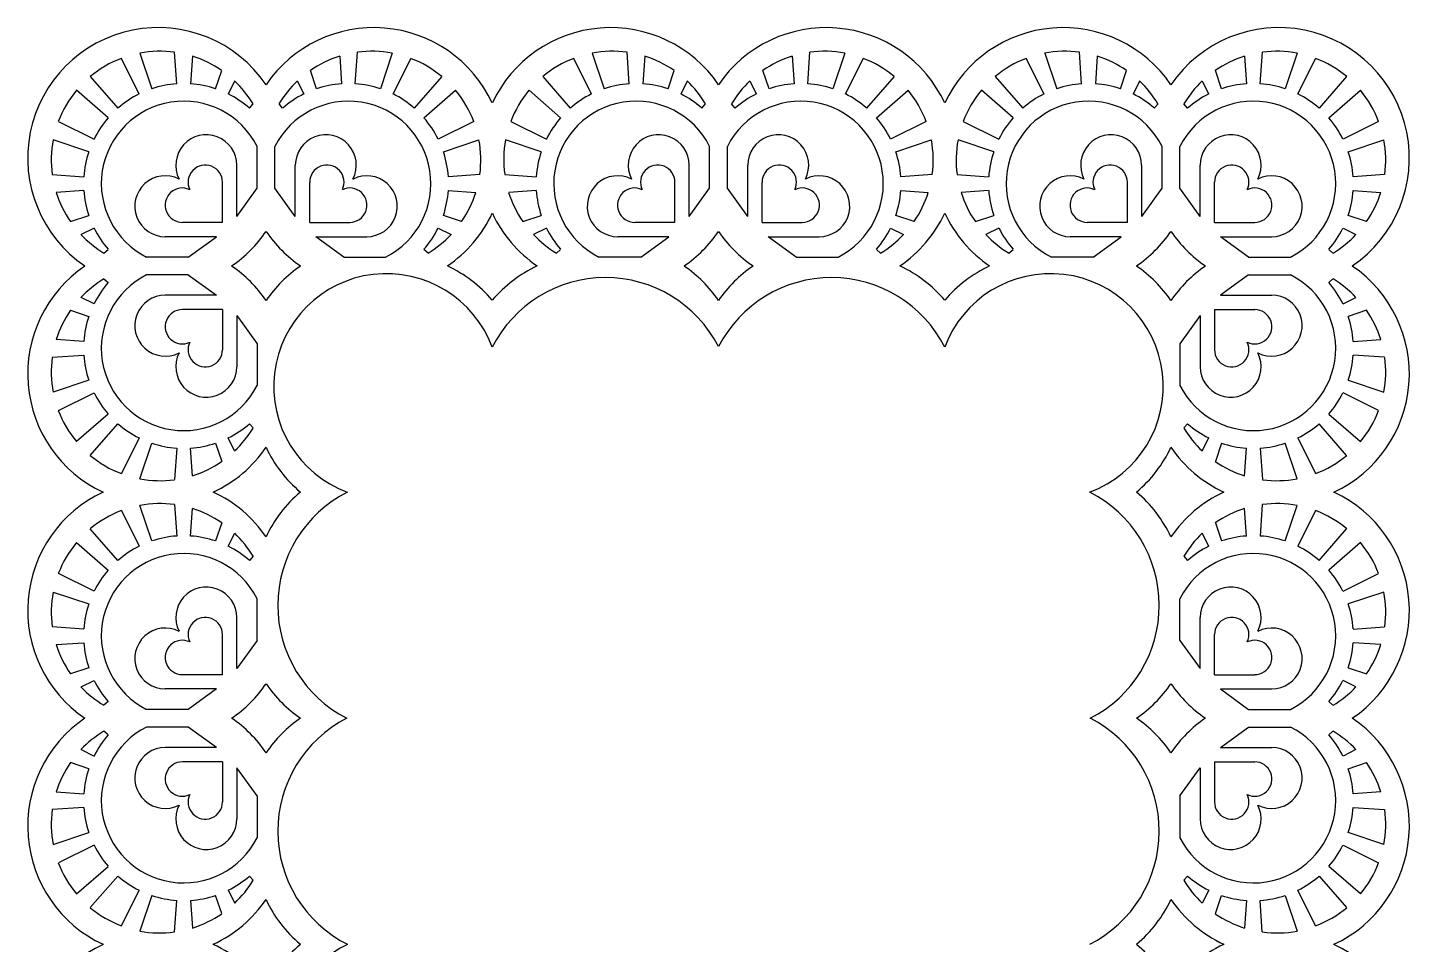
# Model space of a CAD drawing. Extents: x 252 to 654, y 219 to 426.
# Drawn here: x 497.8 to 653.7, y 322.5 to 426 of the extents above; entities that cross this region are included whole.
import ezdxf

# ---------------------------------------------------------------- set-up
doc = ezdxf.new("R2010")
doc.units = 0
doc.layers.get('0').update_dxf_attribs({"linetype": 'CONTINUOUS'})

msp = doc.modelspace()

# ---------------------------------------------------------------- linework, layer by layer
for p, q in [((510.44, 423.08), (511.79, 419.07)), ((514.61, 419.63), (514.37, 423.18)), ((516.37, 422.74), (516.16, 419.63)), ((533, 422.74), (533.22, 419.63)), ((534.76, 419.63), (535.01, 423.18)), ((538.94, 423.08), (537.59, 419.07)), ((561.51, 423.08), (562.86, 419.07)), ((565.68, 419.63), (565.44, 423.18)), ((567.44, 422.74), (567.23, 419.63)), ((584.07, 422.74), (584.28, 419.63)), ((585.83, 419.63), (586.08, 423.18)), ((590.01, 423.08), (588.66, 419.07)), ((612.58, 423.08), (613.93, 419.07)), ((616.75, 419.63), (616.51, 423.18)), ((618.51, 422.74), (618.3, 419.63)), ((635.14, 422.74), (635.35, 419.63)), ((636.9, 419.63), (637.15, 423.18)), ((641.08, 423.08), (639.73, 419.07)), ((510.36, 418.47), (508.36, 422.5)), ((518.99, 419.07), (519.68, 421.13)), ((530.39, 419.07), (529.7, 421.13)), ((539.02, 418.47), (541.02, 422.5)), ((561.43, 418.47), (559.43, 422.5)), ((570.06, 419.07), (570.75, 421.13)), ((581.46, 419.07), (580.77, 421.13)), ((590.09, 418.47), (592.09, 422.5)), ((612.5, 418.47), (610.5, 422.5)), ((621.13, 419.07), (621.82, 421.13)), ((632.53, 419.07), (631.84, 421.13)), ((641.16, 418.47), (643.16, 422.5)), ((504.85, 420.44), (507.96, 416.87)), ((521.14, 419.94), (520.42, 418.47)), ((528.23, 419.94), (528.96, 418.47)), ((544.52, 420.44), (541.41, 416.87)), ((555.92, 420.44), (559.03, 416.87)), ((572.21, 419.94), (571.49, 418.47)), ((579.3, 419.94), (580.03, 418.47)), ((595.59, 420.44), (592.48, 416.87)), ((606.99, 420.44), (610.1, 416.87)), ((623.28, 419.94), (622.56, 418.47)), ((630.37, 419.94), (631.1, 418.47)), ((646.66, 420.44), (643.55, 416.87)), ((506.87, 415.78), (503.3, 418.89)), ((542.51, 415.78), (546.08, 418.89)), ((557.94, 415.78), (554.37, 418.89)), ((593.58, 415.78), (597.15, 418.89)), ((609.01, 415.78), (605.44, 418.89)), ((644.65, 415.78), (648.22, 418.89)), ((522.81, 416.87), (523.23, 417.35)), ((526.56, 416.87), (526.15, 417.35)), ((573.88, 416.87), (574.3, 417.35)), ((577.63, 416.87), (577.22, 417.35)), ((624.95, 416.87), (625.37, 417.35)), ((628.7, 416.87), (628.29, 417.35)), ((501.25, 415.38), (505.27, 413.38)), ((548.13, 415.38), (544.11, 413.38)), ((552.32, 415.38), (556.34, 413.38)), ((599.2, 415.38), (595.18, 413.38)), ((603.39, 415.38), (607.41, 413.38)), ((650.27, 415.38), (646.25, 413.38)), ((504.68, 411.95), (500.66, 413.3)), ((523.69, 407.83), (523.69, 412.55)), ((525.69, 407.83), (525.69, 412.55)), ((544.7, 411.95), (548.72, 413.3)), ((555.75, 411.95), (551.73, 413.3)), ((574.76, 407.83), (574.76, 412.55)), ((576.76, 407.83), (576.76, 412.55)), ((595.77, 411.95), (599.78, 413.3)), ((606.82, 411.95), (602.8, 413.3)), ((625.83, 407.83), (625.83, 412.55)), ((627.83, 407.83), (627.83, 412.55)), ((646.84, 411.95), (650.85, 413.3)), ((521.39, 404.66), (521.39, 410.43)), ((527.99, 404.66), (527.99, 410.43)), ((572.46, 404.66), (572.46, 410.43)), ((579.06, 404.66), (579.06, 410.43)), ((623.53, 404.66), (623.53, 410.43)), ((630.13, 404.66), (630.13, 410.43)), ((500.56, 409.37), (504.11, 409.13)), ((548.82, 409.37), (545.26, 409.13)), ((551.63, 409.37), (555.18, 409.13)), ((599.88, 409.37), (596.33, 409.13)), ((602.7, 409.37), (606.25, 409.13)), ((650.95, 409.37), (647.4, 409.13)), ((504.11, 407.58), (501.01, 407.37)), ((519.77, 403.97), (519.77, 408.51)), ((521.39, 404.66), (523.69, 407.83)), ((527.99, 404.66), (525.69, 407.83)), ((529.61, 403.97), (529.61, 408.51)), ((545.26, 407.58), (548.37, 407.37)), ((555.18, 407.58), (552.08, 407.37)), ((570.84, 403.97), (570.84, 408.51)), ((572.46, 404.66), (574.76, 407.83)), ((579.06, 404.66), (576.76, 407.83)), ((580.68, 403.97), (580.68, 408.51)), ((596.33, 407.58), (599.44, 407.37)), ((606.25, 407.58), (603.15, 407.37)), ((621.91, 403.97), (621.91, 408.51)), ((623.53, 404.66), (625.83, 407.83)), ((630.13, 404.66), (627.83, 407.83)), ((631.74, 403.97), (631.74, 408.51)), ((647.4, 407.58), (650.51, 407.37)), ((502.62, 404.06), (504.68, 404.76)), ((519.77, 403.97), (515.24, 403.97)), ((529.61, 403.97), (534.14, 403.97)), ((546.76, 404.06), (544.7, 404.76)), ((553.69, 404.06), (555.75, 404.76)), ((570.84, 403.97), (566.3, 403.97)), ((580.68, 403.97), (585.21, 403.97)), ((597.83, 404.06), (595.77, 404.76)), ((604.76, 404.06), (606.82, 404.76)), ((621.91, 403.97), (617.37, 403.97)), ((631.74, 403.97), (636.28, 403.97)), ((648.9, 404.06), (646.84, 404.76)), ((505.27, 403.33), (503.81, 402.6)), ((544.11, 403.33), (545.57, 402.6)), ((556.34, 403.33), (554.87, 402.6)), ((595.18, 403.33), (596.64, 402.6)), ((607.41, 403.33), (605.94, 402.6)), ((646.25, 403.33), (647.71, 402.6)), ((506.39, 400.52), (506.87, 400.93)), ((519.08, 402.36), (513.31, 402.36)), ((515.91, 400.06), (519.08, 402.36)), ((530.29, 402.36), (536.06, 402.36)), ((533.46, 400.06), (530.29, 402.36)), ((542.98, 400.52), (542.51, 400.93)), ((557.46, 400.52), (557.94, 400.93)), ((570.15, 402.36), (564.38, 402.36)), ((566.98, 400.06), (570.15, 402.36)), ((581.36, 402.36), (587.13, 402.36)), ((584.53, 400.06), (581.36, 402.36)), ((594.05, 400.52), (593.58, 400.93)), ((608.53, 400.52), (609.01, 400.93)), ((621.22, 402.36), (615.45, 402.36)), ((618.05, 400.06), (621.22, 402.36)), ((632.43, 402.36), (638.2, 402.36)), ((635.6, 400.06), (632.43, 402.36)), ((645.12, 400.52), (644.65, 400.93)), ((515.91, 400.06), (511.19, 400.06)), ((533.46, 400.06), (538.18, 400.06)), ((566.98, 400.06), (562.26, 400.06)), ((584.53, 400.06), (589.25, 400.06)), ((618.05, 400.06), (613.33, 400.06)), ((635.6, 400.06), (640.32, 400.06)), ((515.91, 398.06), (511.19, 398.06)), ((515.91, 398.06), (519.08, 395.76)), ((635.6, 398.06), (632.43, 395.76)), ((635.6, 398.06), (640.32, 398.06)), ((506.39, 397.59), (506.87, 397.18)), ((645.12, 397.59), (644.65, 397.18)), ((505.27, 394.79), (503.81, 395.51)), ((519.08, 395.76), (513.31, 395.76)), ((632.43, 395.76), (638.2, 395.76)), ((646.25, 394.79), (647.71, 395.51)), ((502.62, 394.05), (504.68, 393.36)), ((519.77, 394.14), (515.24, 394.14)), ((519.77, 394.14), (519.77, 389.6)), ((521.39, 393.45), (521.39, 387.68)), ((521.39, 393.45), (523.69, 390.28)), ((630.13, 393.45), (627.83, 390.28)), ((630.13, 393.45), (630.13, 387.68)), ((631.74, 394.14), (631.74, 389.6)), ((631.74, 394.14), (636.28, 394.14)), ((648.9, 394.05), (646.84, 393.36)), ((504.11, 390.53), (501.01, 390.74)), ((523.69, 390.28), (523.69, 385.56)), ((627.83, 390.28), (627.83, 385.56)), ((647.4, 390.53), (650.51, 390.74)), ((500.56, 388.74), (504.11, 388.98)), ((650.95, 388.74), (647.4, 388.98)), ((504.68, 386.16), (500.66, 384.81)), ((646.84, 386.16), (650.85, 384.81)), ((501.25, 382.73), (505.27, 384.73)), ((650.27, 382.73), (646.25, 384.73)), ((506.87, 382.33), (503.3, 379.22)), ((644.65, 382.33), (648.22, 379.22)), ((504.85, 377.67), (507.96, 381.24)), ((522.81, 381.24), (523.23, 380.76)), ((628.7, 381.24), (628.29, 380.76)), ((646.66, 377.67), (643.55, 381.24)), ((510.36, 379.64), (508.36, 375.62)), ((510.44, 375.03), (511.79, 379.04)), ((518.99, 379.04), (519.68, 376.98)), ((521.14, 378.17), (520.42, 379.64)), ((630.37, 378.17), (631.1, 379.64)), ((632.53, 379.04), (631.84, 376.98)), ((641.08, 375.03), (639.73, 379.04)), ((641.16, 379.64), (643.16, 375.62)), ((514.61, 378.48), (514.37, 374.93)), ((516.37, 375.37), (516.16, 378.48)), ((635.14, 375.37), (635.35, 378.48)), ((636.9, 378.48), (637.15, 374.93)), ((508.36, 371.43), (510.36, 367.41)), ((511.79, 368), (510.44, 372.01)), ((514.37, 372.11), (514.62, 368.56)), ((516.16, 368.56), (516.38, 371.67)), ((635.35, 368.56), (635.14, 371.67)), ((637.14, 372.11), (636.9, 368.56)), ((639.73, 368), (641.07, 372.01)), ((643.15, 371.43), (641.16, 367.41)), ((519.68, 370.06), (518.99, 368)), ((631.84, 370.06), (632.53, 368)), ((507.96, 365.81), (504.85, 369.38)), ((520.42, 367.4), (521.15, 368.87)), ((631.1, 367.4), (630.37, 368.87)), ((643.55, 365.81), (646.66, 369.38)), ((503.3, 367.82), (506.87, 364.71)), ((648.21, 367.82), (644.65, 364.71)), ((523.23, 366.28), (522.81, 365.8)), ((628.29, 366.28), (628.7, 365.8)), ((505.27, 362.32), (501.25, 364.32)), ((646.25, 362.32), (650.27, 364.32)), ((500.66, 362.24), (504.68, 360.89)), ((650.85, 362.24), (646.84, 360.89)), ((523.69, 356.76), (523.69, 361.48)), ((627.83, 356.76), (627.83, 361.48)), ((521.39, 353.59), (521.39, 359.36)), ((630.13, 353.59), (630.13, 359.36)), ((504.11, 358.06), (500.56, 358.31)), ((519.77, 352.9), (519.77, 357.44)), ((631.74, 352.9), (631.74, 357.44)), ((647.4, 358.06), (650.95, 358.31)), ((501.01, 356.3), (504.11, 356.51)), ((523.69, 356.76), (521.39, 353.59)), ((627.83, 356.76), (630.13, 353.59)), ((650.51, 356.3), (647.4, 356.51)), ((504.68, 353.69), (502.62, 353)), ((519.77, 352.9), (515.24, 352.9)), ((631.74, 352.9), (636.28, 352.9)), ((646.84, 353.69), (648.9, 353)), ((503.8, 351.53), (505.27, 352.26)), ((519.08, 351.29), (513.31, 351.29)), ((519.08, 351.29), (515.91, 348.99)), ((632.43, 351.29), (635.6, 348.99)), ((632.43, 351.29), (638.2, 351.29)), ((647.71, 351.53), (646.25, 352.26)), ((506.87, 349.86), (506.39, 349.45)), ((644.65, 349.86), (645.12, 349.45)), ((515.91, 348.99), (511.19, 348.99)), ((635.6, 348.99), (640.32, 348.99)), ((506.87, 346.11), (506.39, 346.52)), ((515.91, 346.99), (511.19, 346.99)), ((519.08, 344.69), (515.91, 346.99)), ((632.43, 344.69), (635.6, 346.99)), ((635.6, 346.99), (640.32, 346.99)), ((644.65, 346.11), (645.12, 346.52)), ((519.08, 344.69), (513.31, 344.69)), ((632.43, 344.69), (638.2, 344.69)), ((503.8, 344.44), (505.27, 343.71)), ((647.71, 344.44), (646.25, 343.71)), ((504.68, 342.28), (502.62, 342.98)), ((519.77, 343.07), (515.24, 343.07)), ((519.77, 343.07), (519.77, 338.53)), ((521.39, 342.38), (521.39, 336.61)), ((523.69, 339.21), (521.39, 342.38)), ((627.83, 339.21), (630.13, 342.38)), ((630.13, 342.38), (630.13, 336.61)), ((631.74, 343.07), (636.28, 343.07)), ((631.74, 343.07), (631.74, 338.53)), ((646.84, 342.28), (648.9, 342.98)), ((501.01, 339.67), (504.11, 339.46)), ((523.69, 339.21), (523.69, 334.49)), ((627.83, 339.21), (627.83, 334.49)), ((650.51, 339.67), (647.4, 339.46)), ((504.11, 337.91), (500.56, 337.67)), ((647.4, 337.91), (650.95, 337.67)), ((500.66, 333.74), (504.68, 335.09)), ((650.85, 333.74), (646.84, 335.09)), ((505.27, 333.66), (501.25, 331.66)), ((646.25, 333.66), (650.27, 331.66)), ((503.3, 328.15), (506.87, 331.26)), ((648.21, 328.15), (644.65, 331.26)), ((507.96, 330.17), (504.85, 326.6)), ((523.23, 329.69), (522.81, 330.17)), ((628.29, 329.69), (628.7, 330.17)), ((643.55, 330.17), (646.66, 326.6)), ((508.36, 324.54), (510.36, 328.57)), ((511.79, 327.97), (510.44, 323.96)), ((519.68, 325.92), (518.99, 327.97)), ((520.42, 328.57), (521.15, 327.1)), ((631.1, 328.57), (630.37, 327.1)), ((631.84, 325.92), (632.53, 327.97)), ((639.73, 327.97), (641.07, 323.96)), ((643.15, 324.54), (641.16, 328.57)), ((514.37, 323.86), (514.62, 327.41)), ((516.16, 327.41), (516.38, 324.31)), ((635.35, 327.41), (635.14, 324.31)), ((637.14, 323.86), (636.9, 327.41))]:
    msp.add_line(p, q)
for centre, radius, start, end in [((512.51, 411.24), 14.73, 34.2296, 235.7704), ((536.87, 411.24), 14.73, 24.9882, 145.7704), ((563.58, 411.24), 14.73, 34.2296, 155.0118), ((587.94, 411.24), 14.73, 24.9882, 145.7704), ((614.65, 411.24), 14.73, 34.2296, 155.0118), ((639.01, 411.24), 14.73, 304.2296, 145.7704), ((512.71, 411.03), 12.27, 82.2481, 100.6932), ((512.71, 411.03), 12.27, 55.4087, 72.6411), ((536.66, 411.03), 12.27, 107.3589, 124.5913), ((536.66, 411.03), 12.27, 79.3068, 97.7519), ((563.78, 411.03), 12.27, 82.2481, 100.6932), ((563.78, 411.03), 12.27, 55.4087, 72.6411), ((587.73, 411.03), 12.27, 107.3589, 124.5913), ((587.73, 411.03), 12.27, 79.3068, 97.7519), ((614.85, 411.03), 12.27, 82.2481, 100.6932), ((614.85, 411.03), 12.27, 55.4087, 72.6411), ((638.8, 411.03), 12.27, 107.3589, 124.5913), ((638.8, 411.03), 12.27, 79.3068, 97.7519), ((512.71, 411.03), 12.27, 110.7984, 129.8686), ((536.66, 411.03), 12.27, 50.1314, 69.2016), ((563.78, 411.03), 12.27, 110.7984, 129.8686), ((587.73, 411.03), 12.27, 50.1314, 69.2016), ((614.85, 411.03), 12.27, 110.7984, 129.8686), ((638.8, 411.03), 12.27, 50.1314, 69.2016), ((515.39, 408.36), 11.3, 93.9313, 108.577), ((515.39, 408.36), 11.3, 71.4313, 86.077), ((512.71, 411.03), 12.27, 31.022, 46.5887), ((536.66, 411.03), 12.27, 133.4113, 148.978), ((533.99, 408.36), 11.3, 93.923, 108.5687), ((533.99, 408.36), 11.3, 71.423, 86.0687), ((566.46, 408.36), 11.3, 93.9313, 108.577), ((566.46, 408.36), 11.3, 71.4313, 86.077), ((563.78, 411.03), 12.27, 31.022, 46.5887), ((587.73, 411.03), 12.27, 133.4113, 148.978), ((585.06, 408.36), 11.3, 93.923, 108.5687), ((585.06, 408.36), 11.3, 71.423, 86.0687), ((617.53, 408.36), 11.3, 93.9313, 108.577), ((617.53, 408.36), 11.3, 71.4313, 86.077), ((614.85, 411.03), 12.27, 31.022, 46.5887), ((638.8, 411.03), 12.27, 133.4113, 148.978), ((636.13, 408.36), 11.3, 93.923, 108.5687), ((636.13, 408.36), 11.3, 71.423, 86.0687), ((512.71, 411.03), 12.27, 140.1422, 159.2124), ((515.39, 408.36), 11.3, 116.4313, 131.077), ((515.39, 408.36), 11.3, 48.9313, 63.577), ((533.99, 408.36), 11.3, 116.423, 131.0687), ((533.99, 408.36), 11.3, 48.923, 63.5687), ((536.66, 411.03), 12.27, 20.7876, 39.8578), ((563.78, 411.03), 12.27, 140.1422, 159.2124), ((566.46, 408.36), 11.3, 116.4313, 131.077), ((566.46, 408.36), 11.3, 48.9313, 63.577), ((585.06, 408.36), 11.3, 116.423, 131.0687), ((585.06, 408.36), 11.3, 48.923, 63.5687), ((587.73, 411.03), 12.27, 20.7876, 39.8578), ((614.85, 411.03), 12.27, 140.1422, 159.2124), ((617.53, 408.36), 11.3, 116.4313, 131.077), ((617.53, 408.36), 11.3, 48.9313, 63.577), ((636.13, 408.36), 11.3, 116.423, 131.0687), ((636.13, 408.36), 11.3, 48.923, 63.5687), ((638.8, 411.03), 12.27, 20.7876, 39.8578), ((515.39, 408.36), 9.3, 26.8143, 243.1857), ((533.99, 408.36), 9.3, 296.8143, 153.1857), ((566.46, 408.36), 9.3, 26.8143, 243.1857), ((585.06, 408.36), 9.3, 296.8143, 153.1857), ((617.53, 408.36), 9.3, 26.8143, 243.1857), ((636.13, 408.36), 9.3, 296.8143, 153.1857), ((515.39, 408.36), 11.3, 138.9313, 153.577), ((533.99, 408.36), 11.3, 26.423, 41.0687), ((566.46, 408.36), 11.3, 138.9313, 153.577), ((585.06, 408.36), 11.3, 26.423, 41.0687), ((617.53, 408.36), 11.3, 138.9313, 153.577), ((636.13, 408.36), 11.3, 26.423, 41.0687), ((517.94, 410.43), 3.44, 0, 206.893), ((531.43, 410.43), 3.44, 333.107, 180), ((569.01, 410.43), 3.44, 0, 206.893), ((582.5, 410.43), 3.44, 333.107, 180), ((620.08, 410.43), 3.44, 0, 206.893), ((633.57, 410.43), 3.44, 333.107, 180), ((512.71, 411.03), 12.27, 169.3174, 187.7622), ((515.39, 408.36), 11.3, 161.4313, 176.077), ((533.99, 408.36), 11.3, 3.923, 18.5687), ((536.66, 411.03), 12.27, 352.2378, 10.6826), ((563.78, 411.03), 12.27, 169.3174, 187.7622), ((566.46, 408.36), 11.3, 161.4313, 176.077), ((585.06, 408.36), 11.3, 3.923, 18.5687), ((587.73, 411.03), 12.27, 352.2378, 10.6826), ((614.85, 411.03), 12.27, 169.3174, 187.7622), ((617.53, 408.36), 11.3, 161.4313, 176.077), ((636.13, 408.36), 11.3, 3.923, 18.5687), ((638.8, 411.03), 12.27, 352.2378, 10.6826), ((517.83, 408.51), 1.94, 0, 205.466), ((531.55, 408.51), 1.94, 334.534, 180), ((568.9, 408.51), 1.94, 0, 205.466), ((582.62, 408.51), 1.94, 334.534, 180), ((619.97, 408.51), 1.94, 0, 205.466), ((633.69, 408.51), 1.94, 334.534, 180), ((513.31, 405.8), 3.44, 63.107, 270), ((536.06, 405.8), 3.44, 270, 116.893), ((564.38, 405.8), 3.44, 63.107, 270), ((587.13, 405.8), 3.44, 270, 116.893), ((615.45, 405.8), 3.44, 63.107, 270), ((638.2, 405.8), 3.44, 270, 116.893), ((512.71, 411.03), 12.27, 197.369, 214.6008), ((515.39, 408.36), 11.3, 183.9313, 198.577), ((515.24, 405.92), 1.94, 64.534, 270), ((534.14, 405.92), 1.94, 270, 115.466), ((533.99, 408.36), 11.3, 341.423, 356.0687), ((536.66, 411.03), 12.27, 325.3992, 342.631), ((563.78, 411.03), 12.27, 197.369, 214.6008), ((566.46, 408.36), 11.3, 183.9313, 198.577), ((566.3, 405.92), 1.94, 64.534, 270), ((585.21, 405.92), 1.94, 270, 115.466), ((585.06, 408.36), 11.3, 341.423, 356.0687), ((587.73, 411.03), 12.27, 325.3992, 342.631), ((614.85, 411.03), 12.27, 197.369, 214.6008), ((617.53, 408.36), 11.3, 183.9313, 198.577), ((617.37, 405.92), 1.94, 64.534, 270), ((636.28, 405.92), 1.94, 270, 115.466), ((636.13, 408.36), 11.3, 341.423, 356.0687), ((638.8, 411.03), 12.27, 325.3992, 342.631), ((536.87, 411.24), 14.73, 304.2296, 335.0118), ((563.58, 411.24), 14.73, 204.9882, 235.7704), ((587.94, 411.24), 14.73, 304.2296, 335.0118), ((614.65, 411.24), 14.73, 204.9882, 235.7704), ((512.71, 411.03), 12.27, 223.4205, 238.9865), ((515.39, 408.36), 11.3, 206.4313, 221.077), ((512.51, 411.24), 14.73, 304.2296, 325.7704), ((536.87, 411.24), 14.73, 214.2296, 235.7704), ((533.99, 408.36), 11.3, 318.923, 333.5687), ((536.66, 411.03), 12.27, 301.0135, 316.5795), ((563.78, 411.03), 12.27, 223.4205, 238.9865), ((566.46, 408.36), 11.3, 206.4313, 221.077), ((563.58, 411.24), 14.73, 304.2296, 325.7704), ((587.94, 411.24), 14.73, 214.2296, 235.7704), ((585.06, 408.36), 11.3, 318.923, 333.5687), ((587.73, 411.03), 12.27, 301.0135, 316.5795), ((614.85, 411.03), 12.27, 223.4205, 238.9865), ((617.53, 408.36), 11.3, 206.4313, 221.077), ((614.65, 411.24), 14.73, 304.2296, 325.7704), ((639.01, 411.24), 14.73, 214.2296, 235.7704), ((636.13, 408.36), 11.3, 318.923, 333.5687), ((638.8, 411.03), 12.27, 301.0135, 316.5795), ((512.51, 386.87), 14.73, 124.2296, 245.0118), ((515.39, 389.76), 9.3, 116.8143, 333.1857), ((512.51, 386.87), 14.73, 34.2296, 55.7704), ((536.87, 386.87), 14.73, 124.2296, 145.7704), ((538.28, 385.46), 12.73, 20.3316, 249.6684), ((538.96, 385.69), 14.73, 40.1254, 65.1179), ((561.49, 385.69), 14.73, 114.8821, 139.8746), ((563.01, 383.41), 14.33, 27.1919, 153.135), ((563.58, 386.87), 14.73, 34.2296, 55.7704), ((587.94, 386.87), 14.73, 124.2296, 145.7704), ((588.51, 383.41), 14.33, 26.865, 152.8081), ((590.03, 385.69), 14.73, 40.1254, 65.1179), ((612.56, 385.69), 14.73, 114.8821, 139.8746), ((613.23, 385.46), 12.73, 290.3316, 159.6684), ((614.65, 386.87), 14.73, 34.2296, 55.7704), ((639.01, 386.87), 14.73, 124.2296, 145.7704), ((636.13, 389.76), 9.3, 206.8143, 63.1857), ((639.01, 386.87), 14.73, 294.9882, 55.7704), ((512.71, 387.08), 12.27, 121.0135, 136.5795), ((515.39, 389.76), 11.3, 138.923, 153.5687), ((636.13, 389.76), 11.3, 26.4313, 41.077), ((638.8, 387.08), 12.27, 43.4205, 58.9865), ((513.31, 392.31), 3.44, 90, 296.893), ((638.2, 392.31), 3.44, 243.107, 90), ((512.71, 387.08), 12.27, 145.3992, 162.631), ((515.39, 389.76), 11.3, 161.423, 176.0687), ((515.24, 392.19), 1.94, 90, 295.466), ((636.28, 392.19), 1.94, 244.534, 90), ((636.13, 389.76), 11.3, 3.9313, 18.577), ((638.8, 387.08), 12.27, 17.369, 34.6008), ((517.83, 389.6), 1.94, 154.534, 360), ((633.69, 389.6), 1.94, 180, 25.466), ((512.71, 387.08), 12.27, 172.2378, 190.6826), ((515.39, 389.76), 11.3, 183.923, 198.5687), ((517.94, 387.68), 3.44, 153.107, 360), ((633.57, 387.68), 3.44, 180, 26.893), ((636.13, 389.76), 11.3, 341.4313, 356.077), ((638.8, 387.08), 12.27, 349.3174, 7.7622), ((515.39, 389.76), 11.3, 206.423, 221.0687), ((636.13, 389.76), 11.3, 318.9313, 333.577), ((512.71, 387.08), 12.27, 200.7876, 219.8578), ((638.8, 387.08), 12.27, 320.1422, 339.2124), ((515.39, 389.76), 11.3, 228.923, 243.5687), ((515.39, 389.76), 11.3, 296.423, 311.0687), ((512.71, 387.08), 12.27, 313.4113, 328.978), ((638.8, 387.08), 12.27, 211.022, 226.5887), ((636.13, 389.76), 11.3, 228.9313, 243.577), ((636.13, 389.76), 11.3, 296.4313, 311.077), ((515.39, 389.76), 11.3, 251.423, 266.0687), ((515.39, 389.76), 11.3, 273.923, 288.5687), ((636.13, 389.76), 11.3, 251.4313, 266.077), ((636.13, 389.76), 11.3, 273.9313, 288.577), ((512.71, 387.08), 12.27, 230.1314, 249.2016), ((512.51, 386.87), 14.73, 294.9882, 325.7704), ((538.05, 384.79), 14.73, 204.8821, 229.8746), ((613.46, 384.79), 14.73, 310.1254, 335.1179), ((639.01, 386.87), 14.73, 214.2296, 245.0118), ((638.8, 387.08), 12.27, 290.7984, 309.8686), ((512.71, 387.08), 12.27, 287.3589, 304.5913), ((638.8, 387.08), 12.27, 235.4087, 252.6411), ((512.71, 387.08), 12.27, 259.3068, 277.7519), ((638.8, 387.08), 12.27, 262.2481, 280.6932), ((512.51, 360.17), 14.73, 114.9882, 235.7704), ((512.51, 360.17), 14.73, 34.2296, 65.0118), ((538.05, 362.26), 14.73, 130.1254, 155.1179), ((540.34, 360.73), 14.33, 116.865, 242.8081), ((611.18, 360.73), 14.33, 297.1919, 63.135), ((613.46, 362.26), 14.73, 24.8821, 49.8746), ((639.01, 360.17), 14.73, 114.9882, 145.7704), ((639.01, 360.17), 14.73, 304.2296, 65.0118), ((512.71, 359.96), 12.27, 110.7876, 129.8578), ((512.71, 359.96), 12.27, 82.2378, 100.6826), ((512.71, 359.96), 12.27, 55.3992, 72.631), ((638.8, 359.96), 12.27, 107.369, 124.6008), ((638.8, 359.96), 12.27, 79.3174, 97.7622), ((638.8, 359.96), 12.27, 50.1422, 69.2124), ((515.39, 357.29), 11.3, 93.923, 108.5687), ((515.39, 357.29), 11.3, 71.423, 86.0687), ((512.71, 359.96), 12.27, 31.0135, 46.5795), ((638.8, 359.96), 12.27, 133.4205, 148.9865), ((636.13, 357.29), 11.3, 93.9313, 108.577), ((636.13, 357.29), 11.3, 71.4313, 86.077), ((512.71, 359.96), 12.27, 140.1314, 159.2016), ((515.39, 357.29), 9.3, 26.8143, 243.1857), ((515.39, 357.29), 11.3, 116.423, 131.0687), ((515.39, 357.29), 11.3, 48.923, 63.5687), ((636.13, 357.29), 9.3, 296.8143, 153.1857), ((636.13, 357.29), 11.3, 116.4313, 131.077), ((636.13, 357.29), 11.3, 48.9313, 63.577), ((638.8, 359.96), 12.27, 20.7984, 39.8686), ((515.39, 357.29), 11.3, 138.923, 153.5687), ((636.13, 357.29), 11.3, 26.4313, 41.077), ((512.71, 359.96), 12.27, 169.3068, 187.7519), ((517.94, 359.36), 3.44, 0, 206.893), ((633.57, 359.36), 3.44, 333.107, 180), ((638.8, 359.96), 12.27, 352.2481, 10.6932), ((515.39, 357.29), 11.3, 161.423, 176.0687), ((636.13, 357.29), 11.3, 3.9313, 18.577), ((517.83, 357.44), 1.94, 0, 205.466), ((633.69, 357.44), 1.94, 334.534, 180), ((513.31, 354.73), 3.44, 63.107, 270), ((638.2, 354.73), 3.44, 270, 116.893), ((512.71, 359.96), 12.27, 197.3589, 214.5913), ((515.39, 357.29), 11.3, 183.923, 198.5687), ((515.24, 354.85), 1.94, 64.534, 270), ((636.28, 354.85), 1.94, 270, 115.466), ((636.13, 357.29), 11.3, 341.4313, 356.077), ((638.8, 359.96), 12.27, 325.4087, 342.6411), ((512.71, 359.96), 12.27, 223.4113, 238.978), ((515.39, 357.29), 11.3, 206.423, 221.0687), ((512.51, 360.17), 14.73, 304.2296, 325.7704), ((536.87, 360.17), 14.73, 214.2296, 235.7704), ((614.65, 360.17), 14.73, 304.2296, 325.7704), ((639.01, 360.17), 14.73, 214.2296, 235.7704), ((636.13, 357.29), 11.3, 318.9313, 333.577), ((638.8, 359.96), 12.27, 301.022, 316.5887), ((512.51, 335.81), 14.73, 124.2296, 245.0118), ((512.51, 335.81), 14.73, 34.2296, 55.7704), ((536.87, 335.81), 14.73, 124.2296, 145.7704), ((540.34, 335.24), 14.33, 117.1919, 243.135), ((611.18, 335.24), 14.33, 296.865, 62.8081), ((614.65, 335.81), 14.73, 34.2296, 55.7704), ((639.01, 335.81), 14.73, 124.2296, 145.7704), ((639.01, 335.81), 14.73, 294.9882, 55.7704), ((512.71, 336.01), 12.27, 121.022, 136.5887), ((515.39, 338.69), 9.3, 116.8143, 333.1857), ((636.13, 338.69), 9.3, 206.8143, 63.1857), ((638.8, 336.01), 12.27, 43.4113, 58.978), ((515.39, 338.69), 11.3, 138.9313, 153.577), ((513.31, 341.24), 3.44, 90, 296.893), ((638.2, 341.24), 3.44, 243.107, 90), ((636.13, 338.69), 11.3, 26.423, 41.0687), ((512.71, 336.01), 12.27, 145.4087, 162.6411), ((515.39, 338.69), 11.3, 161.4313, 176.077), ((515.24, 341.12), 1.94, 90, 295.466), ((636.28, 341.12), 1.94, 244.534, 90), ((636.13, 338.69), 11.3, 3.923, 18.5687), ((638.8, 336.01), 12.27, 17.3589, 34.5913), ((517.83, 338.53), 1.94, 154.534, 360), ((633.69, 338.53), 1.94, 180, 25.466), ((512.71, 336.01), 12.27, 172.2481, 190.6932), ((515.39, 338.69), 11.3, 183.9313, 198.577), ((517.94, 336.61), 3.44, 153.107, 360), ((633.57, 336.61), 3.44, 180, 26.893), ((636.13, 338.69), 11.3, 341.423, 356.0687), ((638.8, 336.01), 12.27, 349.3068, 7.7519), ((515.39, 338.69), 11.3, 206.4313, 221.077), ((636.13, 338.69), 11.3, 318.923, 333.5687), ((512.71, 336.01), 12.27, 200.7984, 219.8686), ((638.8, 336.01), 12.27, 320.1314, 339.2016), ((515.39, 338.69), 11.3, 228.9313, 243.577), ((515.39, 338.69), 11.3, 296.4313, 311.077), ((512.71, 336.01), 12.27, 313.4205, 328.9865), ((638.8, 336.01), 12.27, 211.0135, 226.5795), ((636.13, 338.69), 11.3, 228.923, 243.5687), ((636.13, 338.69), 11.3, 296.423, 311.0687), ((515.39, 338.69), 11.3, 251.4313, 266.077), ((515.39, 338.69), 11.3, 273.9313, 288.577), ((636.13, 338.69), 11.3, 251.423, 266.0687), ((636.13, 338.69), 11.3, 273.923, 288.5687), ((512.71, 336.01), 12.27, 230.1422, 249.2124), ((512.51, 335.81), 14.73, 294.9882, 325.7704), ((538.05, 333.72), 14.73, 204.8821, 229.8746), ((613.46, 333.72), 14.73, 310.1254, 335.1179), ((639.01, 335.81), 14.73, 214.2296, 245.0118), ((638.8, 336.01), 12.27, 290.7876, 309.8578), ((512.71, 336.01), 12.27, 287.369, 304.6008), ((638.8, 336.01), 12.27, 235.3992, 252.631), ((512.71, 336.01), 12.27, 259.3174, 277.7622), ((638.8, 336.01), 12.27, 262.2378, 280.6826), ((512.51, 309.1), 14.73, 114.9882, 235.7704), ((512.51, 309.1), 14.73, 34.2296, 65.0118), ((538.05, 311.19), 14.73, 130.1254, 155.1179), ((540.34, 309.67), 14.33, 116.865, 242.8081), ((613.46, 311.19), 14.73, 24.8821, 49.8746), ((639.01, 309.1), 14.73, 114.9882, 145.7704), ((639.01, 309.1), 14.73, 304.2296, 65.0118)]:
    msp.add_arc(centre, radius, start, end)

doc.saveas('drawing.dxf')
